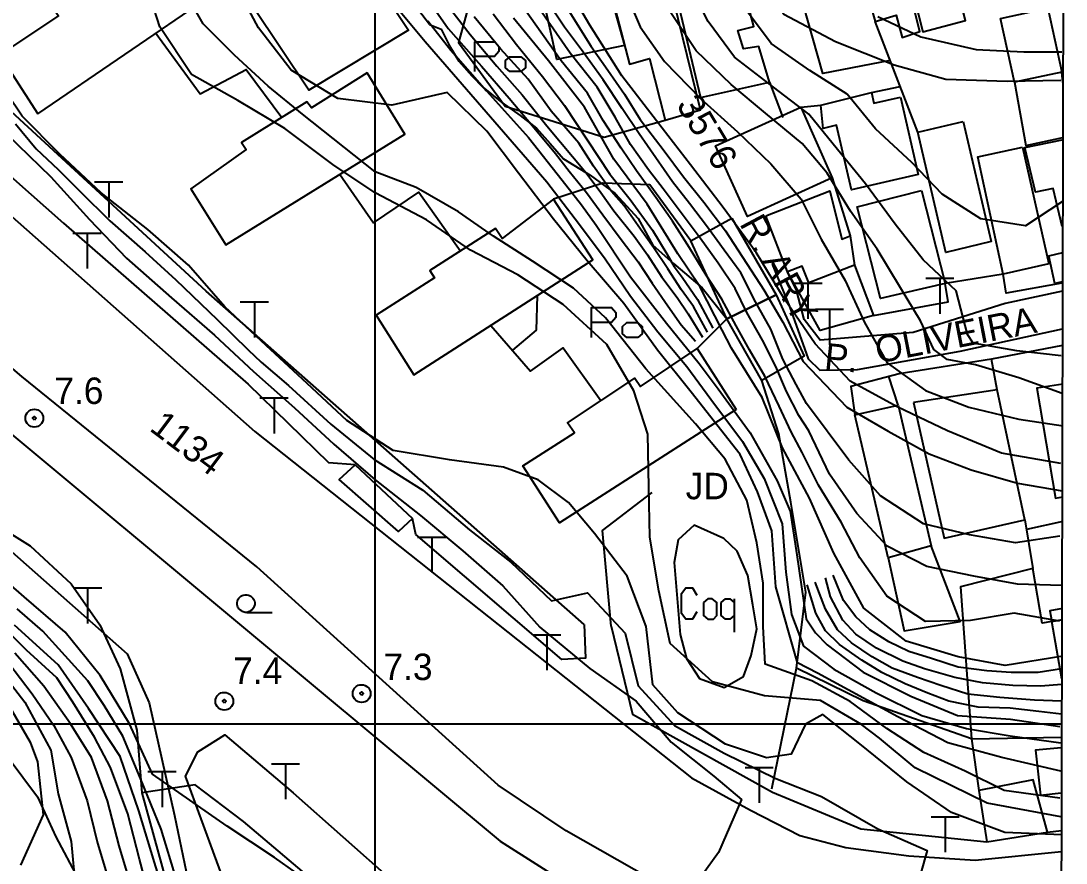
# Model space of a CAD drawing. Extents: x 555347 to 556479, y 8560498 to 8561653.
# Drawn here: x 556359.8 to 556478.4, y 8561384.2 to 8561479.7 of the extents above; entities that cross this region are included whole.
import ezdxf

# ---------------------------------------------------------------- set-up
doc = ezdxf.new("R2010")
doc.units = 0
doc.header["$MEASUREMENT"] = 0
for name, color, linetype in [('10', 24, 'CONTINUOUS'), ('12', 3, 'CONTINUOUS'), ('14', 3, 'CONTINUOUS'), ('20', 4, 'CONTINUOUS'), ('21', 4, 'CONTINUOUS'), ('30', 2, 'CONTINUOUS'), ('31', 255, 'CONTINUOUS'), ('38', 255, 'CONTINUOUS'), ('4', 255, 'CONTINUOUS'), ('43', 212, 'CONTINUOUS'), ('44', 255, 'CONTINUOUS'), ('5', 1, 'CONTINUOUS'), ('50', 255, 'CONTINUOUS'), ('6', 2, 'CONTINUOUS'), ('7', 42, 'CONTINUOUS'), ('8', 212, 'CONTINUOUS')]:
    doc.layers.add(name, color=color, linetype=linetype)

# ---------------------------------------------------------------- blocks, each defined once
blk = doc.blocks.new('COD007', base_point=(556370.32, 8561240.38))
at = {"layer": '4'}
for points in [[(556370.316, 8561241.3956), (556370.5168, 8561241.3792), (556370.7156, 8561241.318), (556370.9212, 8561241.2012), (556371.1236, 8561241.0072), (556371.2452, 8561240.7848), (556371.3152, 8561240.5864), (556371.3332, 8561240.3828), (556371.314, 8561240.188), (556371.2436, 8561239.9836), (556371.1232, 8561239.7764), (556370.9232, 8561239.5776), (556370.718, 8561239.4492), (556370.5176, 8561239.396), (556370.3128, 8561239.3792), (556370.108, 8561239.3984), (556369.9132, 8561239.4596), (556369.7048, 8561239.5812), (556369.5112, 8561239.7812), (556369.3808, 8561239.9844), (556369.3248, 8561240.184), (556369.3128, 8561240.386), (556369.3268, 8561240.5876), (556369.38, 8561240.79), (556369.5116, 8561240.9964), (556369.7064, 8561241.1968), (556369.9148, 8561241.3292), (556370.1204, 8561241.3896)], [(556370.32, 8561240.18), (556370.12, 8561240.38), (556370.32, 8561240.58), (556370.52, 8561240.38)]]:
    blk.add_lwpolyline(points, close=True, dxfattribs=at)
blk = doc.blocks.new('COD002', base_point=(556385.36, 8561413.63))
at = {"layer": '30'}
blk.add_line((556385.477067, 8561412.624135), (556388.357067, 8561412.624135), dxfattribs=at)
blk.add_lwpolyline([(556384.36, 8561413.73), (556384.4, 8561413.93), (556384.44, 8561414.03), (556384.5, 8561414.13), (556384.56, 8561414.23), (556384.64, 8561414.33), (556384.8, 8561414.45), (556384.92, 8561414.53), (556385.06, 8561414.58), (556385.26, 8561414.63), (556385.46, 8561414.63), (556385.66, 8561414.58), (556385.76, 8561414.55), (556385.92, 8561414.45), (556386.06, 8561414.33), (556386.16, 8561414.23), (556386.22, 8561414.13), (556386.28, 8561414.03), (556386.32, 8561413.93), (556386.36, 8561413.73), (556386.36, 8561413.53), (556386.31, 8561413.33), (556386.26, 8561413.23), (556386.21, 8561413.13), (556386.16, 8561413.03), (556386.06, 8561412.93), (556385.91, 8561412.83), (556385.76, 8561412.73), (556385.66, 8561412.68), (556385.46, 8561412.63), (556385.26, 8561412.63), (556385.06, 8561412.68), (556384.96, 8561412.73), (556384.81, 8561412.83), (556384.66, 8561412.93), (556384.56, 8561413.03), (556384.51, 8561413.13), (556384.46, 8561413.23), (556384.41, 8561413.33), (556384.36, 8561413.53)], close=True, dxfattribs=at)
blk = doc.blocks.new('COD141', base_point=(556437.78, 8561412.9))
at = {"layer": '30'}
blk.add_line((556440.78, 8561414.15), (556440.78, 8561410.4), dxfattribs=at)
blk.add_lwpolyline([(556436.53, 8561412.691667), (556436.03, 8561411.858333), (556435.28, 8561411.858333), (556434.78, 8561412.483333), (556434.78, 8561414.775), (556435.28, 8561415.4), (556436.03, 8561415.4), (556436.53, 8561414.566667)], dxfattribs=at)
for points in [[(556437.28, 8561413.733333), (556437.28, 8561412.275), (556437.78, 8561411.858333), (556438.405, 8561411.858333), (556438.78, 8561412.275), (556438.78, 8561413.733333), (556438.28, 8561414.15), (556437.78, 8561414.15)], [(556439.28, 8561413.733333), (556439.78, 8561414.15), (556440.28, 8561414.15), (556440.78, 8561413.733333), (556440.78, 8561412.275), (556440.28, 8561411.858333), (556439.78, 8561411.858333), (556439.28, 8561412.275)]]:
    blk.add_lwpolyline(points, close=True, dxfattribs=at)
blk = doc.blocks.new('COD145', base_point=(556073.85, 8561331.96))
at = {"layer": '30'}
blk.add_lwpolyline([(556070.85, 8561330.26), (556070.85, 8561333.66), (556073.1, 8561333.66), (556073.6, 8561333.093333), (556073.6, 8561332.526667), (556073.1, 8561331.96), (556070.85, 8561331.96)], dxfattribs=at)
blk.add_lwpolyline([(556076.094992, 8561330.257162), (556074.844992, 8561330.257162), (556074.344992, 8561330.682162), (556074.344992, 8561331.532162), (556074.844992, 8561331.957162), (556076.094992, 8561331.957162), (556076.594992, 8561331.532162), (556076.594992, 8561330.682162)], close=True, dxfattribs=at)
blk = doc.blocks.new('COD013', base_point=(555984.05, 8561208.14))
at = {"layer": '50'}
for p, q in [((555985.645993, 8561212.14), (555982.445993, 8561212.14)), ((555984.0524, 8561212.1364), (555984.0524, 8561208.1444))]:
    blk.add_line(p, q, dxfattribs=at)

msp = doc.modelspace()

# ---------------------------------------------------------------- linework, layer by layer
at = {"layer": '10'}
for points in [[(556458.48, 8561475.23), (556450.82, 8561473.76), (556446.92, 8561487.55)], [(556395.97, 8561462.37), (556399.85, 8561456.82), (556404.97, 8561460.3), (556409.76, 8561453.56)], [(556477.96, 8561449.96), (556471.63, 8561448.84), (556471.29, 8561451)], [(556413.16, 8561445.19), (556417.66, 8561440), (556421.38, 8561442.62), (556425.65, 8561436.65)], [(556478.01, 8561442.92), (556469.95, 8561441.36), (556459.5, 8561439.69), (556454.01, 8561438.26), (556454.44, 8561435.05)]]:
    msp.add_lwpolyline(points, dxfattribs=at)
for points in [[(556406.2, 8561479.32, 15.58), (556391.36, 8561498.66, 15.69), (556381.05, 8561496.4, 14.47)], [(556381.05, 8561496.4, 14.47), (556337.88, 8561481.99, 9.67), (556337.81, 8561481.17, 9.2), (556338.28, 8561480.14, 9.22), (556364.65, 8561456.77, 9.91), (556385.6, 8561438.51, 9.73)], [(556461.61, 8561467.11, 32.23), (556456.78, 8561479.66, 41.74)], [(556375.14, 8561478.34, 13.49), (556380.18, 8561471.47, 13.4), (556385.38, 8561474.2, 13.4), (556389.43, 8561468.77, 13.81)], [(556444.76, 8561472.78, 34.62), (556446.29, 8561468.76, 34.24)], [(556456.36, 8561471.59, 32), (556459.61, 8561472.3, 31.8)], [(556448.33, 8561469.93, 33.59), (556450.6, 8561470.17, 33.22)], [(556451.89, 8561461.91, 33.45), (556453.94, 8561455.35, 31.63), (556454.43, 8561452.02, 31.46), (556456.58, 8561446.31, 28.31), (556450.54, 8561444.59, 27.6), (556446.83, 8561451.27, 31.31)], [(556196.19, 8561430, 10.17), (556193.96, 8561434.88, 10.1), (556196.9, 8561438.08, 10.2), (556205.35, 8561441.77, 10.05), (556213.59, 8561446.07, 0), (556223, 8561449.08, 0), (556236.05, 8561451.08, 0), (556246.6, 8561453.24, 0), (556257.31, 8561455.14, 0), (556267.11, 8561455.04, 0), (556278.91, 8561452.84, 0), (556287.37, 8561450.79, 0), (556297.82, 8561448.29, 0), (556311.08, 8561444.13, 0), (556319.88, 8561440.73, 0), (556332.98, 8561434.97, 0), (556343.29, 8561429.67, 0), (556353.49, 8561424.76, 0), (556360.9, 8561420.16, 0), (556365.55, 8561415.85, 0), (556368.8, 8561411.2, 0), (556371.1, 8561406.24, 0), (556373, 8561399.28, 0), (556373.54, 8561392.14, 9.97)], [(556471.29, 8561451, 32.64), (556464.69, 8561449.94, 35.09)], [(556456.58, 8561446.31, 28.31), (556465.03, 8561447.85, 30.14), (556464.69, 8561449.94, 35.09)], [(556470.6, 8561437.87, 33.06), (556469.95, 8561441.36, 0)], [(556459.39, 8561436.12, 31.61), (556458.32, 8561439.38, 27.1)], [(556397.77, 8561429.35, 9.33), (556394.79, 8561429.6, 9.79), (556385.6, 8561438.51, 9.73)], [(556423.75, 8561411.26, 9.94), (556423.9, 8561407.45, 10.13), (556421.22, 8561407.3, 9.67), (556404.65, 8561421.45, 9.26), (556404.28, 8561423.29, 9.64)], [(556473.75, 8561423.14, 32.72), (556474.66, 8561417.61, 27.97)], [(556478.06, 8561422.93, 25.51), (556473.93, 8561422.04, 0)], [(556458.25, 8561418.82, 31.41), (556460.06, 8561410.54, 23.57), (556466.41, 8561411.6, 23.4), (556463.13, 8561420.17, 31.61)], [(556478.02, 8561413.06, 23.3), (556476.58, 8561412.8, 0), (556476.81, 8561411.6, 28.26)], [(556426.81, 8561411.08, 10.47), (556429.22, 8561401.08, 10.38), (556445.13, 8561392.25, 12.19), (556455.12, 8561388.06, 11.9), (556469.42, 8561386.61, 13.84)], [(556445.04, 8561392.62, 12.05), (556447.85, 8561406.3, 14.53)], [(556467.7, 8561398.28, 14.54), (556468.51, 8561392.43, 14.78)], [(556401.85, 8561374.71, 11.57), (556385.07, 8561388.89, 9.96), (556379.62, 8561393.06, 10.08), (556373.54, 8561392.14, 9.97), (556378.05, 8561375.77, 9.82), (556389.19, 8561341.34, 12.27)], [(556476.33, 8561387.7, 14.15), (556477.89, 8561387.87, 0)]]:
    msp.add_polyline3d(points, dxfattribs=at)
at = {"layer": '12'}
for points in [[(556433.28, 8561381.26), (556421.7, 8561387.84), (556413.99, 8561393.01), (556386.6, 8561417.8), (556359.94, 8561439.37), (556344.17, 8561452.81)], [(556356.71, 8561434.49), (556386.01, 8561410.14), (556414.23, 8561386.67), (556427.6, 8561378.17)], [(556477.74, 8561312.35), (556477.39, 8561312.22), (556404.99, 8561337.66), (556402.34, 8561338.73), (556394.79, 8561344.6), (556393.12, 8561347.43), (556387.4, 8561369.84), (556378.49, 8561394.03), (556379.9, 8561396.82), (556382.97, 8561398.74), (556390.74, 8561392.16), (556402.01, 8561382.18), (556414.3, 8561372.79), (556419.33, 8561368.79), (556424.92, 8561365.8), (556477.81, 8561345.47)]]:
    msp.add_lwpolyline(points, dxfattribs=at)
for points in [[(556423.75, 8561411.26, 9.94), (556380.86, 8561449.07, 10.15), (556349.09, 8561478.29, 9.73), (556365.35, 8561488.16, 14.14)], [(556336.48, 8561477.22, 7.85), (556386.36, 8561433.14, 7.66), (556435.91, 8561393.86, 7.97), (556442.6, 8561390.18, 8.49), (556448.21, 8561387.33, 8.7), (556453.45, 8561385.96, 9), (556460.57, 8561385.02, 9.48), (556468.11, 8561384.53, 0), (556477.89, 8561385.5, 0)], [(556115.5, 8561388.59, 6.98), (556166.07, 8561422.23, 7.49), (556176.21, 8561429.5, 7.52), (556183.74, 8561434.64, 7.47), (556188.96, 8561437.75, 7.45), (556195.16, 8561441.49, 7.36), (556201.09, 8561444.33, 7.42), (556212.21, 8561448.1, 7.9), (556212.2, 8561448.04, 7.47), (556233.87, 8561453, 7.59), (556249.7, 8561455.51, 7.48), (556266.98, 8561456.03, 7.34), (556289.49, 8561452.13, 7.49), (556320.04, 8561442.55, 7.55), (556347.93, 8561429.08, 7.48), (556371.89, 8561407.92, 7.58), (556374.39, 8561402.36, 7.87), (556377.26, 8561389.6, 8.73), (556380.87, 8561372.35, 8.88)], [(556426.81, 8561411.08, 10.47), (556425.84, 8561421.92, 11.18), (556431.47, 8561426.24, 11.63)]]:
    msp.add_polyline3d(points, dxfattribs=at)
at = {"layer": '14'}
msp.add_lwpolyline([(556478.02, 8561449.06), (556471.5, 8561447.68), (556461.09, 8561444.39), (556450.54, 8561443.52), (556448.69, 8561445.84), (556447.84, 8561449.18), (556446.83, 8561451.27)], dxfattribs=at)
for points in [[(556445.08, 8561452.12, 25.42), (556447.06, 8561447.31, 25.42), (556449.18, 8561441.4, 25.37), (556450.49, 8561440.12, 25.35), (556454.76, 8561440.17, 26.19), (556466.41, 8561442.26, 27.85), (556478.01, 8561444.78, 0)], [(556319.86, 8561407.8, 24.9), (556325.57, 8561407.75, 23.67), (556330.69, 8561408.26, 22.59), (556335.81, 8561408.19, 21.92), (556341.03, 8561407.76, 20.79), (556346.15, 8561406.11, 19.14), (556350.7, 8561403.58, 17.7), (556354.66, 8561400.15, 16.09), (556358.4, 8561396.18, 15.22), (556361.72, 8561391.69, 15.09), (556363.81, 8561387.15, 14.87), (556366.34, 8561382.4, 14.1)]]:
    msp.add_polyline3d(points, dxfattribs=at)
at = {"layer": '21'}
msp.add_polyline3d([(556390.81, 8561498.22, 13.61), (556403.81, 8561478.68, 13.79), (556392.49, 8561471.85, 13.45), (556379.81, 8561490.9, 13.28)], close=True, dxfattribs=at)
at = {"layer": '30'}
for points in [[(556418.98, 8561482.91, 28.03), (556411.07, 8561483.06, 27.59), (556409.48, 8561477.28, 26.49), (556414.77, 8561470.06, 25.96), (556426.03, 8561466.53, 26.56), (556432.92, 8561468.46, 34.13)], [(556435.85, 8561454.79, 27.51), (556431.2, 8561461.12, 25.6), (556425.85, 8561461.32, 23.59), (556420.28, 8561459.51, 23.25)], [(556418.43, 8561448.58, 23.24), (556418.3, 8561444.64, 22.6), (556415.6, 8561442.37, 20.52)], [(556436.56, 8561442.55, 27), (556439.95, 8561445.92, 27.53)]]:
    msp.add_polyline3d(points, dxfattribs=at)
msp.add_polyline3d([(556439.6, 8561421.01, 15.58), (556436.22, 8561422.53, 15.02), (556434.42, 8561420.86, 0), (556433.97, 8561418.27, 14.7), (556434.65, 8561410.12, 13.38), (556435.36, 8561407.4, 0), (556436.83, 8561405.11, 0), (556439.63, 8561404.12, 12.67), (556441.81, 8561405.37, 0), (556442.68, 8561407.73, 0), (556443.34, 8561410.77, 13.08), (556442.87, 8561413.5, 13.08), (556442.31, 8561416.81, 13.08), (556441.1, 8561419.56, 13.08)], close=True, dxfattribs=at)
at = {"layer": '31'}
for points in [[(556406.2, 8561479.32, 15.58), (556407.51, 8561478.79, 0), (556408.48, 8561476.9, 0), (556409.54, 8561475.16, 0), (556411, 8561473.48, 0), (556412.26, 8561472.19, 0), (556414.42, 8561470.46, 0), (556416.48, 8561468.98, 0), (556418.33, 8561467.55, 0), (556419.9, 8561465.82, 0), (556421.41, 8561464.08, 0), (556424.42, 8561462.21, 0), (556427.28, 8561460.14, 0), (556429.89, 8561457.32, 0), (556431.52, 8561454.28, 0), (556433.88, 8561452.21, 0), (556437.14, 8561449.44, 0), (556439.95, 8561445.92, 27.53)], [(556467.7, 8561398.28, 14.54), (556455.39, 8561402.58, 14.63), (556447.85, 8561406.3, 14.53), (556447.85, 8561406.3, 14.53), (556448.91, 8561414.91, 16.13), (556447.21, 8561425.13, 19.01), (556445.83, 8561432.88, 20.61), (556443.91, 8561438.94, 27.3)]]:
    msp.add_polyline3d(points, dxfattribs=at)
at = {"layer": '43'}
for points in [[(556478.02, 8561449.06), (556471.5, 8561447.68), (556461.09, 8561444.39), (556450.54, 8561443.52), (556448.69, 8561445.84), (556447.84, 8561449.18), (556446.83, 8561451.27)], [(556477.74, 8561312.35), (556477.39, 8561312.22), (556404.99, 8561337.66), (556402.34, 8561338.73), (556394.79, 8561344.6), (556393.12, 8561347.43), (556387.4, 8561369.84), (556378.49, 8561394.03), (556379.9, 8561396.82), (556382.97, 8561398.74), (556390.74, 8561392.16), (556402.01, 8561382.18), (556414.3, 8561372.79), (556419.33, 8561368.79), (556424.92, 8561365.8), (556477.81, 8561345.47)]]:
    msp.add_lwpolyline(points, dxfattribs=at)
for points in [[(556336.48, 8561477.22, 7.85), (556386.36, 8561433.14, 7.66), (556435.91, 8561393.86, 7.97), (556442.6, 8561390.18, 8.49), (556448.21, 8561387.33, 8.7), (556453.45, 8561385.96, 9), (556460.57, 8561385.02, 9.48), (556468.11, 8561384.53, 0), (556477.89, 8561385.5, 0)], [(556445.08, 8561452.12, 25.42), (556447.06, 8561447.31, 25.42), (556449.18, 8561441.4, 25.37), (556450.49, 8561440.12, 25.35), (556454.76, 8561440.17, 26.19), (556466.41, 8561442.26, 27.85), (556478.01, 8561444.78, 0)]]:
    msp.add_polyline3d(points, dxfattribs=at)
at = {"layer": '44'}
msp.add_lwpolyline([(555346.52, 8560499.92), (555348.83, 8561651.9), (556478.43, 8561649.61), (556476.07, 8560497.63)], close=True, dxfattribs=at)
for points in [[(556400, 8561649.77), (556400, 8560497.78)], [(555348.32, 8561400), (556477.92, 8561400)]]:
    msp.add_lwpolyline(points, dxfattribs=at)
at = {"layer": '5'}
for points in [[(556477.84, 8561472.95, 30), (556471.76, 8561472.85, 30), (556464.8, 8561473.09, 30), (556458.92, 8561474.72, 30), (556452.27, 8561477.35, 30), (556446.4, 8561480.45, 30), (556442.84, 8561485.83, 30), (556439.2, 8561491.65, 30), (556435.47, 8561496.59, 30), (556432.7, 8561502.19, 30), (556431.47, 8561508.16, 30), (556429.84, 8561514.83, 30), (556428.12, 8561520.86, 30), (556426.16, 8561526.28, 30), (556425.48, 8561529.68, 30), (556425.43, 8561529.98, 30)], [(556477.84, 8561429.53, 25), (556471.09, 8561430.7, 25), (556464.97, 8561433.23, 25), (556459.27, 8561435.95, 25), (556453.94, 8561438.84, 25), (556449.97, 8561443.1, 25), (556446.46, 8561448.17, 25), (556443.28, 8561453.47, 25), (556439.5, 8561458.55, 25), (556435.8, 8561463.38, 25), (556431.94, 8561468.4, 25), (556428.02, 8561473.51, 25), (556424.37, 8561479.26, 25), (556420.98, 8561485.08, 25), (556417.49, 8561490.78, 25), (556415.03, 8561496.87, 25), (556410.58, 8561508.29, 25), (556408.06, 8561513.89, 25), (556406.44, 8561520.32, 25), (556405.84, 8561523.52, 25), (556405.78, 8561524.03, 25)], [(556406.02, 8561479.73, 15), (556408.6, 8561476.41, 15), (556412.66, 8561471.8, 15), (556417.42, 8561466.51, 15), (556421.23, 8561461.64, 15), (556423.43, 8561458.87, 15), (556425.11, 8561456.57, 15), (556429, 8561450.68, 15), (556433.07, 8561445.44, 15), (556436.78, 8561440.87, 15), (556438.95, 8561437.97, 15), (556442.57, 8561432.98, 15), (556445.65, 8561427.56, 15), (556447.13, 8561424.1, 15), (556447.87, 8561419.17, 15), (556448.94, 8561411.88, 15), (556449.99, 8561410.3, 15), (556451.32, 8561408.93, 15), (556455.39, 8561405.85, 15), (556460.82, 8561403.14, 15), (556466.12, 8561400.92, 15), (556472.14, 8561400.52, 15), (556477.73, 8561399.67, 15)], [(556478.05, 8561407.65, 20), (556471.51, 8561406.62, 20), (556466.19, 8561407.59, 20), (556460.28, 8561409.36, 20), (556455.46, 8561413.11, 20), (556452.06, 8561419.33, 20), (556449.33, 8561425.6, 20), (556446.24, 8561431.28, 20), (556443.95, 8561436.99, 20), (556440.46, 8561442.6, 20), (556439.41, 8561444.65, 20), (556436.87, 8561449.59, 20), (556434.36, 8561453.32, 20), (556430.9, 8561458.92, 20), (556427.1, 8561464.03, 20), (556423.79, 8561469.94, 20), (556419.68, 8561475.21, 20), (556415.72, 8561480.04, 20)], [(556477.96, 8561387.4, 10), (556471.49, 8561387.66, 10), (556465.44, 8561389.92, 10), (556460.34, 8561393.42, 10), (556455.02, 8561397.71, 10), (556450.83, 8561401.04, 10), (556448.86, 8561399.93, 10), (556447.23, 8561396.54, 10), (556444.42, 8561396.11, 10), (556439.78, 8561397.67, 10), (556434.36, 8561401.25, 10), (556431.55, 8561404.41, 10), (556430.78, 8561411.04, 10), (556428.62, 8561416.74, 10), (556424.92, 8561421.56, 10), (556421.97, 8561425.09, 10), (556418.52, 8561427.68, 10), (556414.61, 8561429.12, 10), (556408.48, 8561429.93, 10), (556402.09, 8561430.98, 10), (556396.8, 8561434.4, 10), (556392.3, 8561438.61, 10), (556387.67, 8561442.92, 10), (556382.97, 8561447.3, 10), (556378.86, 8561452, 10), (556374.22, 8561456.05, 10), (556368.93, 8561460.22, 10), (556364.23, 8561464.61, 10), (556359.96, 8561468.93, 10), (556356.54, 8561473.97, 10)], [(556376.89, 8561378.18, 10), (556375, 8561384.27, 10), (556373.22, 8561390.13, 10), (556371.09, 8561396.29, 10), (556367.5, 8561401.71, 10), (556364.07, 8561406.68, 10), (556359.1, 8561411.17, 10)], [(556357.98, 8561402.92, 15), (556360.87, 8561397.89, 15), (556361.73, 8561395.69, 15), (556362.37, 8561389.66, 15), (556359.78, 8561383.94, 15)]]:
    msp.add_polyline3d(points, dxfattribs=at)
at = {"layer": '6'}
for points in [[(556477.84, 8561389.45, 11), (556469.48, 8561390.98, 11), (556461.31, 8561395, 11), (556457.24, 8561398.36, 11), (556455.2, 8561399.91, 11), (556450.58, 8561402.64, 11), (556444.22, 8561403.15, 11), (556438.3, 8561404.75, 11), (556433.49, 8561409.11, 11), (556432.2, 8561415.08, 11), (556431.21, 8561421.17, 11), (556431.1, 8561426.82, 11), (556430.97, 8561432.86, 11), (556429.38, 8561437.76, 11), (556426.31, 8561443, 11), (556421.35, 8561447.54, 11), (556416.23, 8561450.92, 11), (556410.86, 8561453.7, 11), (556405.86, 8561457.16, 11), (556400.03, 8561460.22, 11), (556395.21, 8561463.45, 11), (556389.78, 8561467.52, 11), (556384.45, 8561470.69, 11), (556379.2, 8561473.63, 11), (556375.61, 8561479.05, 11), (556372.39, 8561489.1, 11)], [(556477.71, 8561391.54, 12), (556471.42, 8561392.41, 12), (556466.98, 8561394.63, 12), (556462.3, 8561396.72, 12), (556458.1, 8561399.44, 12), (556453.91, 8561402.52, 12), (556449.57, 8561404.85, 12), (556444.3, 8561406.76, 12), (556444.05, 8561411.03, 12), (556444.05, 8561415.96, 12), (556443.32, 8561420.51, 12), (556442.2, 8561425.34, 12), (556439.73, 8561430.02, 12), (556436.38, 8561434.01, 12), (556430.73, 8561440.26, 12), (556426.16, 8561446.06, 12), (556422.52, 8561449.41, 12), (556417.9, 8561452.47, 12), (556413.46, 8561455.31, 12), (556409.47, 8561458.08, 12), (556404.7, 8561460.82, 12), (556400.02, 8561462.62, 12), (556391.77, 8561469.15, 12), (556387.89, 8561472.31, 12), (556384.05, 8561475.83, 12), (556380.5, 8561479.38, 12), (556378, 8561483.79, 12)], [(556443.43, 8561426.32, 13), (556441.46, 8561430.52, 13), (556435.89, 8561437.62, 13), (556432.08, 8561442.36, 13), (556428.26, 8561447.66, 13), (556424.08, 8561452.51, 13), (556420.26, 8561457.24, 13), (556416.3, 8561462.46, 13), (556412.71, 8561467.23, 13), (556408.2, 8561471.62, 13), (556401.91, 8561470.15, 13), (556395.81, 8561470.92, 13), (556390.49, 8561474.12, 13), (556386.79, 8561478.95, 13), (556383.71, 8561484.69, 13)], [(556427.93, 8561484.13, 26), (556430.11, 8561479.05, 26), (556432.86, 8561475.13, 26), (556436.93, 8561470.92, 26), (556441.14, 8561467.14, 26), (556444.92, 8561463.51, 26), (556448.38, 8561459.5, 26), (556450.65, 8561454.97, 26), (556453.37, 8561450.28, 26), (556455.51, 8561445.59, 26), (556458.13, 8561440.94, 26), (556462.48, 8561437.81, 26), (556467.4, 8561435.92, 26), (556473.06, 8561434.54, 26), (556478.11, 8561433.78, 26)], [(556477.88, 8561441.72, 28), (556472.83, 8561442.28, 28), (556467.89, 8561443.18, 28), (556467.26, 8561444.15, 28), (556465.94, 8561449.1, 28), (556462.21, 8561452.63, 28), (556459.05, 8561456.67, 28), (556455.67, 8561461.24, 28), (556452.49, 8561465.13, 28), (556449.22, 8561469.15, 28), (556445.21, 8561472.22, 28), (556440.82, 8561475.62, 28), (556437.8, 8561479.64, 28), (556435.45, 8561484.36, 28)], [(556405.34, 8561483.16, 16), (556408.31, 8561478.87, 16), (556412.1, 8561474.58, 16), (556415.23, 8561470.96, 16), (556417.87, 8561467.82, 16), (556420.51, 8561464.69, 16), (556422.03, 8561462.68, 16), (556424, 8561460.26, 16), (556425.85, 8561457.71, 16), (556427.93, 8561454.94, 16), (556429.89, 8561452.4, 16), (556431.46, 8561449.98, 16), (556433.25, 8561447.42, 16), (556434.75, 8561445.23, 16), (556436.37, 8561443.38, 16)], [(556402.11, 8561481.7, 14), (556405.69, 8561477.38, 14), (556408.9, 8561473.68, 14), (556418.8, 8561462.29, 14), (556419.5, 8561461.47, 14), (556422.71, 8561457.28, 14), (556426.04, 8561452.84, 14), (556429, 8561448.49, 14), (556432.09, 8561444.46, 14), (556435.41, 8561440.51, 14), (556438.13, 8561436.81, 14), (556441.7, 8561432, 14), (556444.17, 8561427.8, 14), (556446.22, 8561422.68, 14), (556446.64, 8561417.2, 14), (556447.27, 8561412.39, 14), (556448.62, 8561408.81, 14), (556452.07, 8561406.17, 14), (556456.87, 8561403.51, 14), (556462.05, 8561400.92, 14), (556467.11, 8561399.44, 14), (556472.1, 8561398.63, 14), (556477.84, 8561397.83, 14)], [(556407.7, 8561482.22, 17), (556410.82, 8561478.17, 17), (556413.82, 8561474.59, 17), (556416.71, 8561471.35, 17), (556419.52, 8561467.82, 17), (556423.96, 8561462.5, 17), (556425.62, 8561460.26, 17), (556427.12, 8561458.18, 17), (556429.43, 8561455.29, 17), (556430.93, 8561453.2, 17), (556432.55, 8561450.66, 17), (556434.29, 8561448.35, 17), (556435.56, 8561446.5, 17), (556437.18, 8561443.84, 17)], [(556477.73, 8561421.27, 23), (556472.68, 8561420.5, 23), (556467.46, 8561421.43, 23), (556462.25, 8561422.69, 23), (556457.36, 8561425.84, 23), (556453.79, 8561429.9, 23), (556448.98, 8561436.31, 23), (556447.79, 8561438.49, 23), (556446.3, 8561441.35, 23), (556444.94, 8561444.75, 23), (556443.17, 8561447.87, 23), (556441.54, 8561451.14, 23), (556439.63, 8561453.72, 23), (556437.73, 8561456.31, 23), (556435.69, 8561459.03, 23), (556433.78, 8561461.48, 23), (556431.88, 8561464.2, 23), (556429.97, 8561466.92, 23), (556428.07, 8561469.77, 23), (556425.89, 8561473.04, 23), (556423.45, 8561476.44, 23), (556421.5, 8561479.03, 23), (556419.52, 8561482, 23)], [(556478.04, 8561459.24, 29), (556473.84, 8561456.49, 29), (556468.74, 8561457.26, 29), (556464.38, 8561460.06, 29), (556460.91, 8561463.67, 29), (556456.82, 8561467.5, 29), (556453.57, 8561471.41, 29), (556449.34, 8561474.11, 29), (556444.97, 8561477.16, 29), (556441.58, 8561481.66, 29)], [(556437.75, 8561444.42, 18), (556436.14, 8561447.31, 18), (556434.75, 8561449.27, 18), (556433.25, 8561451.59, 18), (556431.63, 8561454.01, 18), (556430.12, 8561456.09, 18), (556428.27, 8561458.75, 18), (556426.83, 8561460.39, 18), (556424.81, 8561463.26, 18), (556423.15, 8561465.85, 18), (556420.01, 8561469.47, 18), (556417.38, 8561473.1, 18), (556414.24, 8561476.56, 18), (556411.28, 8561480.19, 18)], [(556413.42, 8561480.52, 19), (556416.06, 8561477.06, 19), (556419.03, 8561473.43, 19), (556421.5, 8561470.13, 19), (556426.66, 8561462.34, 19), (556428.97, 8561459.45, 19), (556431.51, 8561455.98, 19), (556433.13, 8561453.32, 19), (556433.96, 8561451.87, 19), (556434.86, 8561450.66, 19), (556436.6, 8561448.12, 19), (556438.33, 8561444.88, 19)], [(556477.72, 8561411.62, 21), (556472.53, 8561412.52, 21), (556467.58, 8561411.7, 21), (556462.47, 8561411.58, 21), (556458.1, 8561414.48, 21), (556455.02, 8561418.8, 21), (556452.92, 8561422.87, 21), (556450.34, 8561427.06, 21), (556448.49, 8561430.76, 21), (556447.25, 8561433.11, 21), (556445.89, 8561436.04, 21), (556444.26, 8561439.44, 21), (556442.49, 8561442.43, 21), (556440.99, 8561445.15, 21), (556439.36, 8561448.15, 21), (556437.59, 8561450.87, 21), (556435.69, 8561454, 21), (556433.78, 8561456.99, 21), (556431.88, 8561459.71, 21), (556429.7, 8561462.7, 21), (556427.93, 8561465.28, 21), (556425.89, 8561468.41, 21), (556424.13, 8561471.54, 21), (556421.13, 8561475.21, 21), (556416.88, 8561481.18, 21)], [(556477.9, 8561415.69, 22), (556472.9, 8561415.84, 22), (556467.96, 8561416.74, 22), (556462.62, 8561417.84, 22), (556458.11, 8561420.15, 22), (556454.69, 8561423.86, 22), (556451.57, 8561428.3, 22), (556449.23, 8561433.23, 22), (556448.12, 8561434.96, 22), (556446.7, 8561437.67, 22), (556445.48, 8561440.53, 22), (556443.98, 8561443.52, 22), (556442.22, 8561446.65, 22), (556440.86, 8561449.37, 22), (556438.95, 8561452.23, 22), (556436.91, 8561455.08, 22), (556434.87, 8561457.8, 22), (556432.69, 8561460.66, 22), (556431.06, 8561462.84, 22), (556429.02, 8561465.69, 22), (556427.25, 8561468.82, 22), (556425.21, 8561472.22, 22), (556422.16, 8561476.07, 22), (556418.7, 8561481.01, 22)], [(556421.83, 8561481.18, 24), (556424.53, 8561476.84, 24), (556426.44, 8561474.12, 24), (556428.34, 8561471.4, 24), (556430.11, 8561468.55, 24), (556432.69, 8561465.15, 24), (556435.01, 8561462.02, 24), (556437.32, 8561459.16, 24), (556439.77, 8561455.9, 24), (556444.12, 8561449.23, 24), (556446.3, 8561445.56, 24), (556448.61, 8561441.07, 24), (556453.56, 8561435.91, 24), (556458.25, 8561433.18, 24), (556462.9, 8561430.6, 24), (556467.64, 8561428.79, 24), (556472.93, 8561427.28, 24), (556477.97, 8561426.41, 24)], [(556478, 8561437.47, 27), (556473.07, 8561439.23, 27), (556468.14, 8561440.7, 27), (556464.92, 8561441.3, 27), (556463.42, 8561442.45, 27), (556461.91, 8561445.69, 27), (556459.64, 8561449.46, 27), (556456.99, 8561453.82, 27), (556453.98, 8561458.16, 27), (556451.32, 8561462.45, 27), (556448.5, 8561465.8, 27), (556444.32, 8561469.25, 27), (556440.41, 8561472.51, 27), (556436.47, 8561476.34, 27), (556433.56, 8561480.63, 27)], [(556457.07, 8561480.21, 31), (556461.93, 8561477.92, 31), (556468.22, 8561476.49, 31), (556473.65, 8561476.21, 31), (556477.94, 8561476.21, 31)], [(556359.23, 8561468.05, 9), (556361.56, 8561465.21, 9), (556364.07, 8561462.88, 9), (556366.57, 8561460.37, 9), (556369.91, 8561457.03, 9), (556373.92, 8561453.53, 9), (556377.42, 8561450.36, 9), (556382.1, 8561445.85, 9), (556385.62, 8561442.4, 9), (556387.11, 8561441.02, 9), (556390.18, 8561438.36, 9), (556395, 8561433.98, 9), (556399.92, 8561429.97, 9), (556405.42, 8561426.49, 9), (556410.74, 8561421.99, 9), (556415.44, 8561418.31, 9), (556420.04, 8561413.92, 9), (556424.14, 8561414.85, 9), (556428.41, 8561410.27, 9), (556429.89, 8561404.31, 9), (556433.99, 8561399.79, 9), (556439.64, 8561396.65, 9), (556445.5, 8561393.8, 9), (556450.67, 8561391.74, 9), (556457.08, 8561388.07, 9), (556462.66, 8561385.61, 9), (556461.3, 8561380.82, 9)], [(556358.23, 8561466.88, 8), (556363.23, 8561462.04, 8), (556367.61, 8561457.19, 8), (556371.8, 8561452.8, 8), (556376.91, 8561448.3, 8), (556381.8, 8561444.07, 8), (556386.24, 8561439.94, 8), (556390.86, 8561435.82, 8), (556395.34, 8561431.72, 8), (556400.04, 8561427.66, 8), (556405.18, 8561423.61, 8), (556409.96, 8561419.62, 8), (556414.53, 8561415.65, 8), (556418.71, 8561410.94, 8), (556424.4, 8561406.25, 8), (556429.65, 8561402.55, 8), (556433.6, 8561397.91, 8), (556438.47, 8561394.04, 8), (556441.61, 8561391.4, 8), (556438.99, 8561385.39, 8), (556435.29, 8561380.24, 8)], [(556447.94, 8561406.9, 13), (556445.49, 8561415.53, 13), (556445.03, 8561421.88, 13), (556443.43, 8561426.32, 13)], [(556393.51, 8561381.33, 8), (556388.59, 8561384.84, 8), (556383.22, 8561388.38, 8), (556374.77, 8561394.26, 8), (556372.16, 8561399.98, 8), (556368.83, 8561405.47, 8), (556364.85, 8561410.4, 8), (556360.21, 8561414.38, 8), (556355.12, 8561418.78, 8)], [(556477.91, 8561404.44, 18), (556475.55, 8561404.24, 18), (556472.4, 8561404.34, 18), (556468.95, 8561404.64, 18), (556465.8, 8561405.23, 18), (556462.35, 8561406.21, 18), (556459.89, 8561407.1, 18), (556456.93, 8561408.58, 18), (556454.57, 8561410.15, 18), (556453.09, 8561411.73, 18), (556451.71, 8561414.39, 18), (556451.12, 8561416.55, 18)], [(556477.91, 8561406.21, 19), (556475.26, 8561405.82, 19), (556472.2, 8561405.82, 19), (556469.44, 8561406.01, 19), (556466.19, 8561406.41, 19), (556463.14, 8561407.39, 19), (556460.58, 8561408.18, 19), (556458.31, 8561409.27, 19), (556456.15, 8561410.64, 19), (556454.57, 8561412.12, 19), (556453.19, 8561413.99, 19), (556452.01, 8561416.85, 19)], [(556374.76, 8561379.06, 11), (556373.28, 8561384.65, 11), (556371.96, 8561389.76, 11), (556369.99, 8561395.02, 11), (556368.18, 8561398.48, 11), (556365.71, 8561402.43, 11), (556363.9, 8561405.22, 11), (556360.45, 8561408.35, 11), (556353.04, 8561415.75, 11)], [(556477.91, 8561401.09, 16), (556475.35, 8561401.39, 16), (556472.1, 8561401.78, 16), (556468.46, 8561401.88, 16), (556465.11, 8561402.57, 16), (556462.75, 8561403.45, 16), (556460.18, 8561404.54, 16), (556457.52, 8561405.82, 16), (556455.26, 8561407.2, 16), (556452.7, 8561408.97, 16), (556451.12, 8561410.55, 16), (556450.04, 8561412.52, 16), (556449.05, 8561415.77, 16)], [(556477.91, 8561402.57, 17), (556474.86, 8561402.67, 17), (556470.92, 8561402.96, 17), (556467.28, 8561403.36, 17), (556464.22, 8561404.34, 17), (556461.56, 8561405.23, 17), (556458.71, 8561406.31, 17), (556456.44, 8561407.59, 17), (556454.08, 8561409.17, 17), (556452.5, 8561410.64, 17), (556451.12, 8561413.01, 17), (556449.94, 8561416.06, 17)], [(556377.44, 8561382.43, 9), (556375.73, 8561388.04, 9), (556373.41, 8561393.77, 9), (556371.4, 8561398.57, 9), (556369.27, 8561402.07, 9), (556367.44, 8561404.87, 9), (556364.87, 8561407.68, 9), (556362.31, 8561410.48, 9), (556359.39, 8561413.04, 9)], [(556372.42, 8561381.35, 12), (556370.98, 8561386.14, 12), (556369.66, 8561391.24, 12), (556367.85, 8561396.17, 12), (556365.47, 8561399.98, 12), (556362.42, 8561404.24, 12), (556359.13, 8561408.02, 12)], [(556358.47, 8561406.87, 13), (556361.12, 8561403.4, 13), (556363.57, 8561399.79, 13), (556365.55, 8561396.17, 13), (556367.36, 8561391.24, 13), (556368.51, 8561386.46, 13), (556370.15, 8561381.03, 13)], [(556477.84, 8561394.63, 13), (556471.13, 8561396.17, 13), (556465.01, 8561397.83, 13), (556459.34, 8561400.79, 13), (556450.21, 8561405.73, 13), (556447.94, 8561406.9, 13)], [(556357.32, 8561406.21, 14), (556360.28, 8561402.43, 14), (556363.24, 8561397, 14), (556364.07, 8561392.06, 14), (556365.55, 8561386.63, 14), (556366.04, 8561381.36, 14)]]:
    msp.add_polyline3d(points, dxfattribs=at)
at = {"layer": '7'}
for points in [[(556478.07, 8561472.74), (556477.94, 8561473.9), (556472.59, 8561472.77), (556473.86, 8561465.58), (556478.05, 8561466.51)], [(556478.02, 8561450.13), (556477.14, 8561449.92), (556476.49, 8561453.09), (556478.05, 8561453.45)], [(556477.87, 8561397.25), (556474.96, 8561396.99), (556475.53, 8561391.89), (556477.88, 8561392.15)]]:
    msp.add_lwpolyline(points, dxfattribs=at)
for points in [[(556453.11, 8561492.55, 41.67), (556456.78, 8561479.66, 41.74), (556459.14, 8561480.39, 42.27), (556459.83, 8561477.83, 42.12), (556461.84, 8561478.53, 42.25), (556457.83, 8561494.4, 42.17)], [(556459.63, 8561488.47, 42.49), (556462.19, 8561478.48, 42.37), (556467.01, 8561479.79, 42.6), (556464.48, 8561489.62, 42.3)], [(556361.77, 8561469.2, 23.45), (556381.48, 8561482.67, 23.73), (556377.64, 8561488.33, 24.12), (556370.72, 8561484.55, 26.08), (556370.16, 8561485.46, 26.14), (556363.62, 8561480.99, 26.07), (556364.09, 8561480.31, 24.47), (556357.41, 8561475.87, 23.74)], [(556433.18, 8561486.96, 34.16), (556436.96, 8561471.05, 34.61), (556444.76, 8561472.78, 34.62), (556443.58, 8561476.83, 34.95), (556441.82, 8561476.56, 34.82), (556441.17, 8561478.64, 33.73), (556443.01, 8561479.1, 33.01), (556440.65, 8561487.88, 32.16)], [(556426.32, 8561484.74, 34.05), (556428.88, 8561474.8, 34.19), (556431.16, 8561475.47, 35.15), (556432.92, 8561468.46, 34.13), (556436.95, 8561469.65, 34.56), (556432.9, 8561486.17, 34.36)], [(556426.22, 8561484.54, 27.53), (556428.31, 8561476.95, 28.11), (556420.63, 8561475.34, 28.03), (556418.98, 8561482.91, 28.03)], [(556470.98, 8561479.98, 36.3), (556476.34, 8561481.18, 36.35), (556477.94, 8561473.9, 34.79), (556472.59, 8561472.77, 36.66)], [(556399.13, 8561473.82, 23.71), (556392.79, 8561469.87, 24.07), (556392.29, 8561470.55, 25.72), (556384.85, 8561465.93, 25.75), (556385.39, 8561465.15, 23.82), (556379.13, 8561460.66, 23.82), (556383.1, 8561454.33, 23.53), (556403.41, 8561466.88, 23.62)], [(556459.63, 8561471.07, 32.57), (556461.64, 8561462.3, 32.5), (556454.07, 8561460.56, 32.86), (556452.39, 8561467.88, 32.78), (556450.87, 8561467.53, 32.69), (556450.6, 8561470.17, 33.22), (556456.36, 8561471.59, 32), (556456.63, 8561470.41, 32.25)], [(556448.33, 8561469.93, 33.59), (556451.89, 8561461.91, 33.45), (556442.26, 8561457.55, 30.56), (556438.64, 8561465.54, 30.9)], [(556466.74, 8561468.3, 32.25), (556469.91, 8561454.7, 32.68), (556464.8, 8561453.44, 32.25), (556461.61, 8561467.11, 32.23)], [(556473.47, 8561465.41, 33.44), (556476.48, 8561452.16, 33.08), (556471.29, 8561451, 32.64), (556468.42, 8561464.32, 32.87)], [(556444.36, 8561457.62, 31.76), (556451.63, 8561460.44, 31.91), (556452.98, 8561454.98, 31.65), (556453.94, 8561455.35, 31.63), (556454.43, 8561452.02, 31.46), (556449.24, 8561450, 31.41), (556448.5, 8561451.91, 31.4), (556446.83, 8561451.27, 31.31)], [(556462.01, 8561460.49, 33.27), (556464.69, 8561449.94, 35.09), (556457.37, 8561448.24, 34.94), (556454.73, 8561458.65, 32.64)], [(556420.28, 8561459.51, 23.25), (556414.43, 8561455.05, 26.06), (556413.7, 8561456.18, 25.7), (556406.22, 8561451.41, 25.91), (556406.75, 8561450.58, 23.39), (556400.16, 8561446.35, 23.32), (556404.43, 8561439.58, 23.54), (556424.71, 8561452.62, 23.69)], [(556440.49, 8561457.35, 27.77), (556445.52, 8561448.66, 27.9), (556439.95, 8561445.92, 27.53), (556435.85, 8561454.79, 27.51)], [(556439.95, 8561445.92, 27.53), (556445.52, 8561448.66, 27.9), (556448.69, 8561441.71, 27.46), (556443.91, 8561438.94, 27.3)], [(556440.99, 8561435.63, 27.2), (556420.94, 8561422.79, 27.05), (556416.8, 8561429.24, 27.02), (556422.63, 8561432.98, 27.27), (556421.85, 8561434.13, 29.27), (556429.49, 8561439.19, 29.3), (556430.13, 8561438.27, 26.95), (556436.56, 8561442.55, 27)], [(556461.12, 8561436.43, 32.97), (556464.61, 8561421.05, 32.77), (556473.75, 8561423.14, 32.72), (556470.6, 8561437.87, 33.06)], [(556459.39, 8561436.12, 31.61), (556463.13, 8561420.17, 31.61), (556458.25, 8561418.82, 31.41), (556454.44, 8561435.05, 31.31)], [(556468.51, 8561392.43, 14.78), (556469.42, 8561386.61, 13.84), (556476.33, 8561387.7, 14.15), (556474.69, 8561393.63, 14.83)]]:
    msp.add_polyline3d(points, close=True, dxfattribs=at)
for points in [[(556477.98, 8561456.41, 33.69), (556476.98, 8561460.73, 0), (556474.94, 8561460.31, 33.9), (556473.76, 8561465.36, 33.94), (556477.98, 8561466.22, 33.34)], [(556478.06, 8561438.51, 33.34), (556475.11, 8561438.07, 33.75), (556477.24, 8561425.58, 0), (556478.06, 8561425.74, 33.79)], [(556477.95, 8561405.08, 28.67), (556476.81, 8561411.6, 28.6), (556475.73, 8561411.4, 28.81), (556474.66, 8561417.61, 27.97), (556466.43, 8561415.54, 27.26), (556467.7, 8561398.28, 14.54), (556477.92, 8561398.49, 0)], [(556477.95, 8561405.08, 28.67), (556476.81, 8561411.6, 28.6), (556478.03, 8561411.81, 27.82)]]:
    msp.add_polyline3d(points, dxfattribs=at)
at = {"layer": '8'}
msp.add_polyline3d([(556397.77, 8561429.35, 9.33), (556404.28, 8561423.29, 9.64), (556402.66, 8561421.82, 10.04), (556395.94, 8561427.69, 9.64)], close=True, dxfattribs=at)

# ---------------------------------------------------------------- block references
at = {"layer": '30'}
for name, p in [('COD145', (556414.33, 8561475.67, 9.6)), ('COD145', (556427.59, 8561445.5, 9.6)), ('COD141', (556437.78, 8561412.9, 19.66)), ('COD002', (556385.36, 8561413.63, 7.17))]:
    msp.add_blockref(name, p, dxfattribs=at)
at = {"layer": '4'}
for p in [(556361.36, 8561434.65, 7.6), (556398.5, 8561403.41, 7.3), (556382.92, 8561402.54, 7.4)]:
    msp.add_blockref('COD007', p, dxfattribs=at)
at = {"layer": '50'}
for p in [(556369.79, 8561457.42, 9.77), (556367.34, 8561451.62, 7.65), (556464.1, 8561446.5, 28.77), (556449.14, 8561445.93, 25.69), (556386.32, 8561443.81, 10.59), (556451.58, 8561442.99, 25.72), (556388.56, 8561432.93, 7.54), (556406.45, 8561417.13, 7.55), (556367.4, 8561411.38, 7.72), (556419.51, 8561406.05, 7.61), (556389.86, 8561391.42, 7.31), (556443.6, 8561391.01, 8.27), (556375.84, 8561390.54, 8.57), (556464.71, 8561385.41, 9.29)]:
    msp.add_blockref('COD013', p, dxfattribs=at)

# ---------------------------------------------------------------- texts
at = {"layer": '20'}
msp.add_text('JD', height=3, dxfattribs=at).set_placement((556435.26, 8561425.46))
at = {"layer": '38'}
for s, rotation, p in [('3576', 301, (556434.14, 8561470.21)), ('R.', 298, (556441.32, 8561456.73)), ('ARY', 298, (556443.86, 8561452.5)), ('OLIVEIRA', 11, (556457.09, 8561440.86)), ('P.', 354, (556450.91, 8561440.22)), ('1134', 323, (556374.29, 8561433.34))]:
    msp.add_text(s, height=3, rotation=rotation, dxfattribs=at).set_placement(p)
at = {"layer": '4'}
for s, p in [('7.6', (556363.62, 8561436.27, 7.6)), ('7.3', (556400.96, 8561404.95, 7.3)), ('7.4', (556383.91, 8561404.51, 7.4))]:
    msp.add_text(s, height=3, dxfattribs=at).set_placement(p)

doc.saveas('drawing.dxf')
